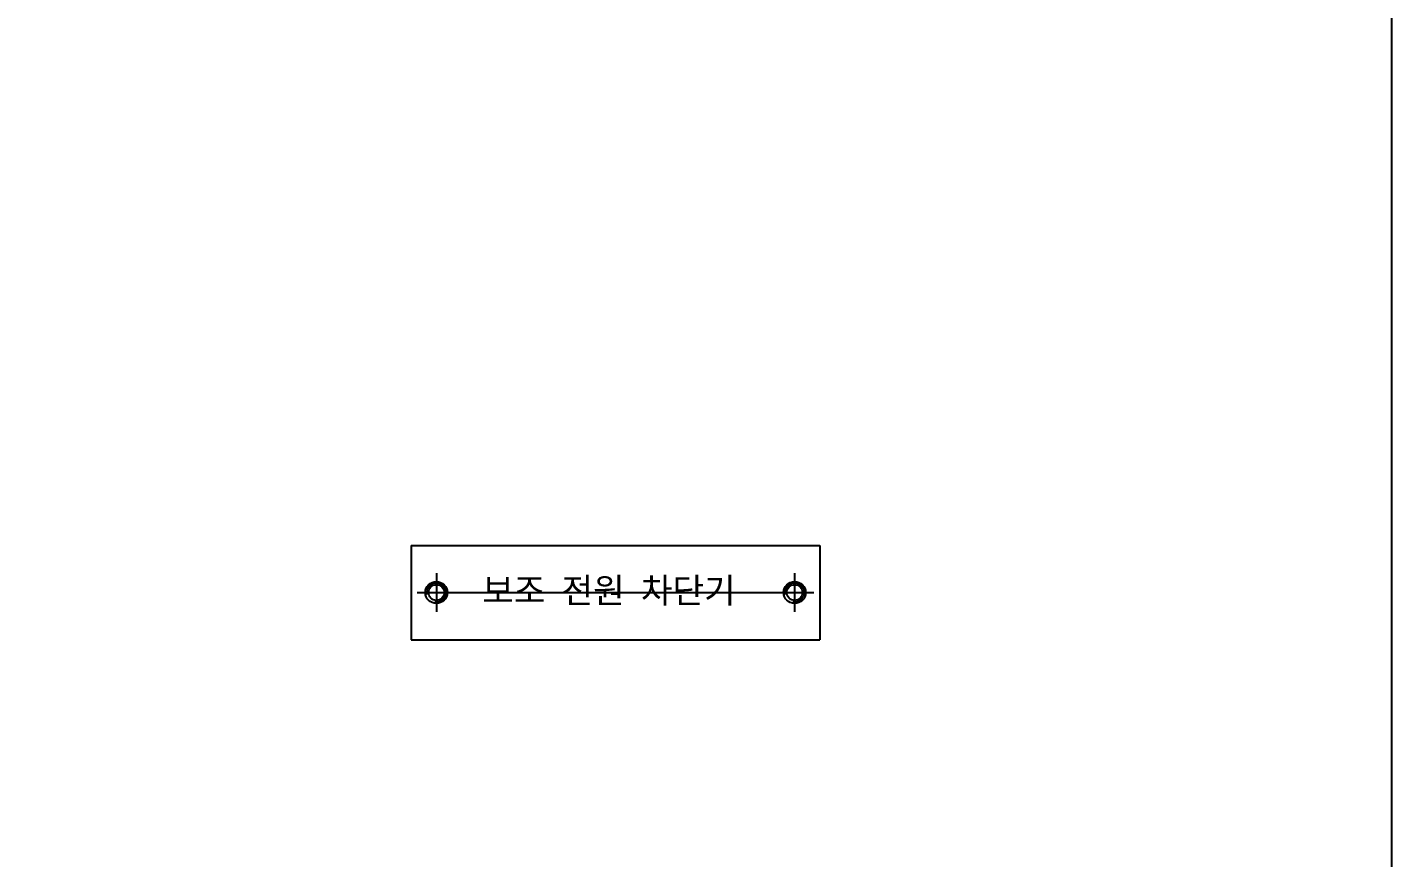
# Model space of a CAD drawing. Header units: millimetres. Extents: x -8980 to 16421, y 0 to 6237.
# Drawn here: x 3146.4 to 3363.5, y 3250.9 to 3383 of the extents above; entities that cross this region are included whole.
import ezdxf

# ---------------------------------------------------------------- set-up
doc = ezdxf.new("R2010")
doc.units = ezdxf.units.MM
doc.linetypes.add('CENTER', pattern=[50.8, 31.75, -6.35, 6.35, -6.35])
doc.layers.add('CENTER', color=1, linetype='CENTER')
doc.styles.add('HAN', font='')
doc.styles.get('HAN').set_extended_font_data('GulimChe')

# ---------------------------------------------------------------- blocks, each defined once
blk = doc.blocks.new('4TBY')
for p, q in [((2021.43, 3396.41), (2086.43, 3396.41)), ((2021.43, 3396.41), (2021.43, 3381.41)), ((2086.43, 3396.41), (2086.43, 3381.41)), ((2021.43, 3381.41), (2086.43, 3381.41))]:
    blk.add_line(p, q)
for centre in [(2025.43, 3388.91), (2082.43, 3388.91)]:
    blk.add_circle(centre, 1.75)
at = {"color": 3, "style": 'HAN'}
blk.add_text('보조 전원 차단기', height=4, dxfattribs=at).set_placement((2032.73, 3387.24))

msp = doc.modelspace()

# ---------------------------------------------------------------- linework, layer by layer
at = {"color": 1}
for p, q in [((3211.532, 3296.177, 0), (3211.532, 3290.018, 0)), ((3211.532, 3296.177, 0), (3211.532, 3290.018, 0)), ((3268.532, 3296.177, 0), (3268.532, 3290.018, 0)), ((3268.532, 3296.177, 0), (3268.532, 3290.018, 0)), ((3208.452, 3293.097, 0), (3214.612, 3293.097, 0)), ((3208.452, 3293.097, 0), (3214.612, 3293.097, 0)), ((3265.452, 3293.097, 0), (3271.612, 3293.097, 0)), ((3265.452, 3293.097, 0), (3271.612, 3293.097, 0))]:
    msp.add_line(p, q, dxfattribs=at)
at = {"color": 3, "elevation": 0}
msp.add_lwpolyline([(3363.532, 3665.097), (2878.032, 3665.097), (2878.032, 1711.097), (3363.532, 1711.097)], close=True, dxfattribs=at)
at = {"color": 3}
for centre in [(3211.532, 3293.097, 0), (3268.532, 3293.097, 0)]:
    msp.add_circle(centre, 1.25, dxfattribs=at)
for centre in [(3211.532, 3293.097, 0), (3268.532, 3293.097, 0)]:
    msp.add_arc(centre, 1.5, 259.62912, 191.20824)
at = {"layer": 'CENTER', "ltscale": 7}
msp.add_line((3214.612, 3293.097, 0), (3265.452, 3293.097, 0), dxfattribs=at)

# ---------------------------------------------------------------- block references
msp.add_blockref('4TBY', (1186.097, -95.811, 0))

doc.saveas('drawing.dxf')
